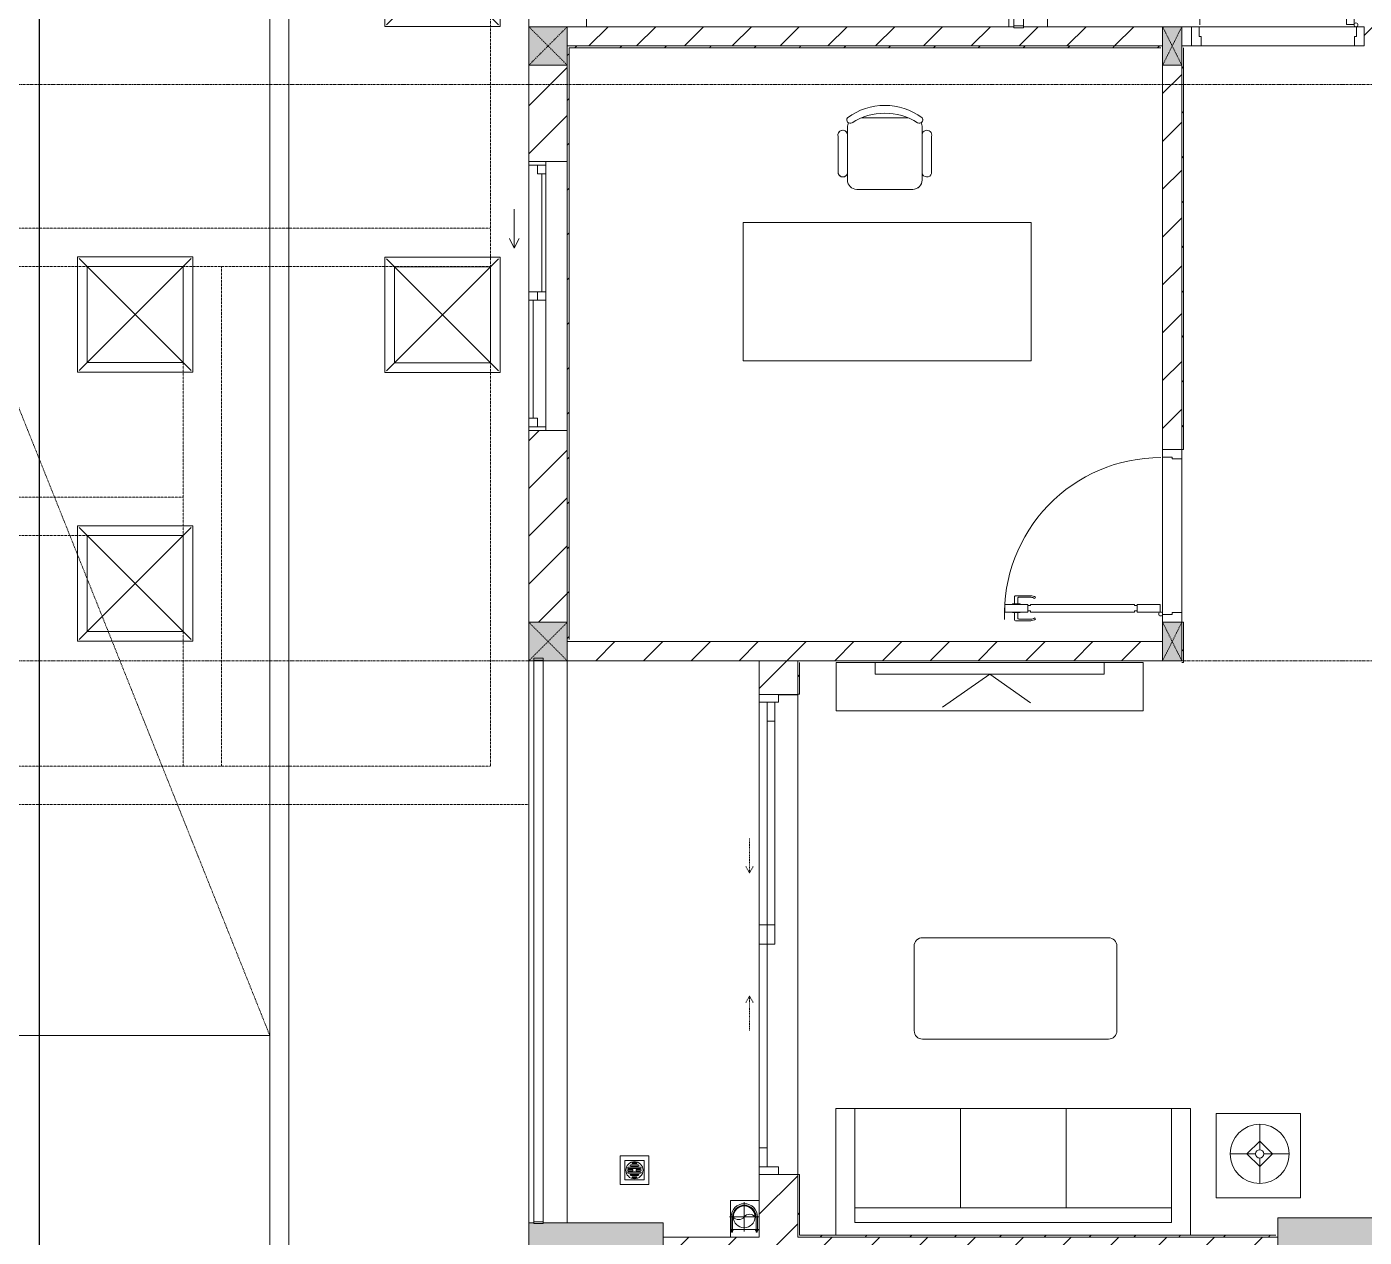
# Model space of a CAD drawing. Header units: millimetres. Extents: x -24439 to 198341, y -52871 to 149926.
# Drawn here: x 31038 to 38003, y 45436 to 51737 of the extents above; entities that cross this region are included whole.
import ezdxf

# ---------------------------------------------------------------- set-up
doc = ezdxf.new("R2010")
doc.units = ezdxf.units.MM
for name, pattern in [('Dash', [6, 3, -3]), ('Grid Line', [22.225, 12.7, -3.175, 3.175, -3.175]), ('IMPORT-CENTER _3_', [10.16, 6.35, -1.27, 1.27, -1.27]), ('IMPORT-NCV_MAT BANG DAM SAN TANG 1$0$BEAM HIDEN_DBIM', [1.5875, 1.058333, -0.529167])]:
    doc.linetypes.add(name, pattern=pattern)
for name, color, linetype, lineweight in [('0-1', 7, 'Continuous', 5), ('A-DETL-GENF-1', 9, 'Continuous', 9), ('A-DOOR', 31, 'Continuous', 9), ('A-DOOR-1', 9, 'Continuous', 9), ('A-DOOR-FRAM', 31, 'Continuous', 9), ('A-DOOR-HDLN', 31, 'Dash', 9), ('A-FLOR', 192, 'Continuous', 9), ('A-FLOR-1', 9, 'Continuous', 9), ('A-FLOR-HRAL', 11, 'Continuous', 9), ('A-FLOR-HRAL-1', 9, 'Continuous', 9), ('A-GLAZ', 151, 'Continuous', 9), ('A-WALL', 113, 'Continuous', 9), ('A-WALL-1', 253, 'Continuous', 18), ('A-WALL-2', 9, 'Continuous', 9), ('A-WALL-3', 113, 'Continuous', 18), ('A-WALL-PATT-1', 10, 'Continuous', 9), ('A-WALL-PATT-2', 9, 'Continuous', 9), ('A-WALL-PATT-3', 111, 'Continuous', 9), ('C-PRKG', 70, 'Continuous', 9), ('C-PRKG-HDLN', 70, 'Dash', 9), ('G-IMPT', 8, 'Continuous', 9), ('G-IMPT-2', 8, 'IMPORT-CENTER _3_', 9), ('G-IMPT-3', 8, 'IMPORT-NCV_MAT BANG DAM SAN TANG 1$0$BEAM HIDEN_DBIM', 9), ('I-FURN', 30, 'Continuous', 9), ('I-FURN-1', 9, 'Continuous', 9), ('I-WALL-1', 253, 'Continuous', 18), ('M-EQPM', 50, 'Continuous', 9), ('S-BEAM-1', 9, 'Continuous', 9), ('S-COLS', 52, 'Continuous', 9), ('S-COLS-1', 254, 'Continuous', 5), ('S-COLS-2', 253, 'Continuous', 18), ('S-COLS-3', 9, 'Continuous', 9), ('S-COLS-4', 52, 'Continuous', 18), ('S-COLS-5', 52, 'Dash', 9), ('S-COLS-HDLN', 52, 'Dash', 9), ('S-COLS-HDLN-1', 9, 'Dash', 9), ('S-GRID-1', 1, 'Grid Line', 9)]:
    doc.layers.add(name, color=color, linetype=linetype, lineweight=lineweight)
pattern_1 = [(45, (0, 0), (-124.4508, 124.4508), [])]
pattern_2 = [(45, (0, 0), (-116.6726, 116.6726), [])]

# ---------------------------------------------------------------- blocks, each defined once
blk = doc.blocks.new('M_Concrete-Rectangular-Column2 - 400x1300-812637-TKCS_MB ĐỊNH VỊ CAO ĐỘ THIẾT KẾ')
at = {"layer": 'S-COLS-3'}
blk.add_hatch(color=256, dxfattribs=at).paths.add_polyline_path([(-650, 200), (-650, -200), (650, -200), (650, 200), (165.2, 200)])
at = {"layer": 'S-COLS-2'}
for p, q in [((-650, 200), (650, 200)), ((-650, -200), (-650, 200)), ((650, 200), (650, -200)), ((650, -200), (-650, -200))]:
    blk.add_line(p, q, dxfattribs=at)
blk = doc.blocks.new('NCV_TKTC_KET CAU_rvt-1-TKCS_MB ĐỊNH VỊ CAO ĐỘ THIẾT KẾ')
at = {"layer": 'S-COLS-1'}
blk.add_hatch(color=256, dxfattribs=at).paths.add_polyline_path([(34352.6, 45161.9), (34352.6, 45511.9), (33727.6, 45511.9), (33727.6, 45506.9), (33677.6, 45506.9), (33677.6, 45511.9), (33652.6, 45511.9), (33652.6, 45161.9), (33727.6, 45161.9)])
at = {"layer": 'A-FLOR-1'}
blk.add_line((33652.6, 53361.9), (33652.6, 51736.9), dxfattribs=at)
at = {"layer": 'S-BEAM-1'}
for p, q in [((33652.6, 53361.9), (33652.6, 51736.9)), ((33952.6, 51736.9), (33952.6, 53361.9))]:
    blk.add_line(p, q, dxfattribs=at)
at = {"layer": 'S-COLS-2'}
for p, q in [((33652.6, 45511.9), (33652.6, 45161.9)), ((33677.6, 45511.9), (33652.6, 45511.9)), ((34352.6, 45511.9), (33727.6, 45511.9)), ((34352.6, 45161.9), (34352.6, 45511.9))]:
    blk.add_line(p, q, dxfattribs=at)
at = {"layer": 'S-COLS-3', "rotation": 180}
blk.add_blockref('M_Concrete-Rectangular-Column2 - 400x1300-812637-TKCS_MB ĐỊNH VỊ CAO ĐỘ THIẾT KẾ', (38202.6, 45336.9), dxfattribs=at)
blk = doc.blocks.new('DOOR_CW_01 CANH MO-PANEL KINH - DIW_01-900x2200-CỬA GỖ VÂN LAMINATE-553393-TKCS_MB ĐỊNH VỊ CAO ĐỘ THIẾT KẾ')
at = {"layer": 'A-DETL-GENF-1'}
for p, q in [((-397, 872), (-357, 872)), ((-397, 752), (-397, 872)), ((-357, 872), (-357, 752)), ((-442, 737), (-442, 816.5)), ((-399, 820.5), (-438, 820.5)), ((-434, 799.5), (-434, 737)), ((-399, 803.5), (-430, 803.5)), ((-399, 831.8), (-397, 831.8)), ((-399, 792.2), (-399, 831.8)), ((-397, 792.2), (-399, 792.2)), ((-397, 792.2), (-397, 831.8)), ((-357, 792.2), (-357, 831.8)), ((-355, 831.8), (-357, 831.8)), ((-357, 792.2), (-355, 792.2)), ((-355, 792.2), (-355, 831.8)), ((-355, 820.5), (-316, 820.5)), ((-355, 803.5), (-324, 803.5)), ((-320, 799.5), (-320, 737)), ((-312, 737), (-312, 816.5)), ((-433.9, 711.2), (-427.3, 715.8)), ((-357, 752), (-397, 752)), ((-397, 738), (-391, 738)), ((-397, 738), (-397, 196)), ((-363, 752), (-391, 752)), ((-391, 752), (-391, 738)), ((-363, 738), (-363, 752)), ((-357, 738), (-363, 738)), ((-357, 196), (-357, 738)), ((-320.1, 711.2), (-326.7, 715.8)), ((-397, 196), (-391, 196)), ((-357, 182), (-397, 182)), ((-397, 182), (-397, 62)), ((-391, 196), (-391, 182)), ((-391, 182), (-363, 182)), ((-357, 196), (-363, 196)), ((-363, 182), (-363, 196)), ((-357, 62), (-357, 182)), ((-397, 62), (-357, 62))]:
    blk.add_line(p, q, dxfattribs=at)
blk.add_circle((-407, 60), 10, dxfattribs=at)
for centre, radius, start, end in [((-407, 60), 814, 360, 92), ((-438, 816.5), 4, 90, 180), ((-430, 799.5), 4, 90, 180), ((-324, 799.5), 4, 360, 90), ((-316, 816.5), 4, 0, 90), ((-397, 737), 45, 180, 215), ((-397, 737), 37, 180, 215), ((-357, 737), 37, 325, 0), ((-357, 737), 45, 325, 0)]:
    blk.add_arc(centre, radius, start, end, dxfattribs=at)
at = {"layer": 'A-DOOR-1'}
for p, q in [((-410, 50), (-450, 50)), ((-450, 50), (-450, -50)), ((-410, 0), (-410, 50)), ((-400, 0), (-410, 0)), ((-407, 50), (-382, 50)), ((-400, -50), (-400, 0)), ((410, 0), (400, 0)), ((400, 0), (400, -50)), ((450, 50), (410, 50)), ((410, 50), (410, 0)), ((450, -50), (450, 50)), ((-450, -50), (-400, -50)), ((400, -50), (450, -50))]:
    blk.add_line(p, q, dxfattribs=at)
blk = doc.blocks.new('BAN LV A - BAN LV A_dwg_ban hoc2-348006-TKCS_MB ĐỊNH VỊ CAO ĐỘ THIẾT KẾ')
at = {"layer": 'I-FURN'}
for p, q in [((145.8, 437.4), (-145.8, 437.4)), ((-243, 354.4), (-243, 162)), ((-194.4, 388.8), (-194.4, 113.4)), ((194.4, 113.4), (194.4, 388.8)), ((194.4, 351.4), (194.4, 150.8)), ((243.7, 162), (243.7, 354.4)), ((-120.5, 64.8), (120.5, 64.8))]:
    blk.add_line(p, q, dxfattribs=at)
at = {"layer": 'I-FURN', "flags": 128}
blk.add_lwpolyline([(-737.8, 610.5), (-737.8, 1330.5), (-154.9, 1330.5), (762.2, 1330.5), (762.2, 610.5)], close=True, dxfattribs=at)
at = {"layer": 'I-FURN'}
for centre, radius, start, end in [((-145.8, 388.8), 48.6, 90, 180), ((145.8, 388.8), 48.6, 360, 90), ((-218.7, 347.3), 25.3, 343.7398, 163.7398), ((219.4, 347.3), 25.3, 16.2602, 170.70537), ((-218.7, 154.9), 25.3, 163.7398, 16.2602), ((219.4, 154.9), 25.3, 189.29463, 16.2602), ((-180.2, 75.4), 17.8, 57.97259, 216.69006), ((-145.8, 113.4), 48.6, 180, 207.58444), ((0, 359.3), 318.2, 237.57575, 302.42425), ((180.2, 75.4), 17.8, 323.30994, 122.02741), ((145.8, 113.4), 48.6, 332.41556, 0), ((0, 324), 324, 233.1301, 306.8699)]:
    blk.add_arc(centre, radius, start, end, dxfattribs=at)
blk = doc.blocks.new('BAN LV A - BAN LV A_dwg-348005-TKCS_MB ĐỊNH VỊ CAO ĐỘ THIẾT KẾ')
at = {"extrusion": (0, 0, -1), "zscale": -1, "rotation": 180}
blk.add_blockref('BAN LV A - BAN LV A_dwg_ban hoc2-348006-TKCS_MB ĐỊNH VỊ CAO ĐỘ THIẾT KẾ', (-729, 1383.7), dxfattribs=at)
blk = doc.blocks.new('BAN LV A - BAN LV A-348231-TKCS_MB ĐỊNH VỊ CAO ĐỘ THIẾT KẾ')
at = {"layer": 'I-FURN-1'}
for p, q in [((534.6, 1270.3), (534.6, 1235.9)), ((923.4, 1232.9), (923.4, 1270.3)), ((486, 1221.7), (486, 1029.3)), ((972.7, 1029.3), (972.7, 1221.7)), ((534.6, 1029.3), (534.6, 994.9)), ((923.4, 994.9), (923.4, 1032.3)), ((583.2, 946.3), (874.8, 946.3)), ((1491.2, 773.2), (-8.8, 773.2)), ((-8.8, 773.2), (-8.8, 53.2)), ((1491.2, 53.2), (1491.2, 773.2)), ((-8.8, 53.2), (1491.2, 53.2))]:
    blk.add_line(p, q, dxfattribs=at)
for centre, radius, start, end in [((729, 1059.7), 324, 53.1301, 126.8699), ((510.3, 1228.8), 25.3, 16.2602, 196.2602), ((548.9, 1308.3), 17.8, 143.30994, 240.59603), ((583.2, 1270.3), 48.6, 152.41556, 180), ((909.2, 1308.3), 17.8, 299.40397, 36.69006), ((874.8, 1270.3), 48.6, 360, 27.58444), ((948.4, 1228.8), 25.3, 343.7398, 170.70537), ((510.3, 1036.4), 25.3, 196.2602, 343.7398), ((583.2, 994.9), 48.6, 180, 270), ((874.8, 994.9), 48.6, 270, 360), ((948.4, 1036.4), 25.3, 189.29463, 343.7398)]:
    blk.add_arc(centre, radius, start, end, dxfattribs=at)
blk.add_blockref('BAN LV A - BAN LV A_dwg-348005-TKCS_MB ĐỊNH VỊ CAO ĐỘ THIẾT KẾ', (0, 0))
blk = doc.blocks.new('Railing - 50 x 10mm-457210-TKCS_MB ĐỊNH VỊ CAO ĐỘ THIẾT KẾ')
at = {"layer": 'A-FLOR-HRAL-1'}
for p, q in [((25, 5), (-25, 5)), ((-25, 5), (-25, -5)), ((25, -5), (25, 5)), ((-25, -5), (25, -5))]:
    blk.add_line(p, q, dxfattribs=at)
blk = doc.blocks.new('Railing - Railing-851098-TKCS_MB ĐỊNH VỊ CAO ĐỘ THIẾT KẾ')
at = {"layer": 'A-FLOR-HRAL-1'}
for p, q in [((13269.1, 44169.6), (13269.1, 42480.8)), ((13319.1, 42480.8), (13319.1, 44169.6))]:
    blk.add_line(p, q, dxfattribs=at)
for p in [(13294.1, 44174.6), (13294.1, 42475.8)]:
    blk.add_blockref('Railing - 50 x 10mm-457210-TKCS_MB ĐỊNH VỊ CAO ĐỘ THIẾT KẾ', p)
blk = doc.blocks.new('G1_SOF - BO TRU - 100x200-V61-TKCS_MB ĐỊNH VỊ CAO ĐỘ THIẾT KẾ')
at = {"layer": 'S-COLS-3'}
blk.add_hatch(color=256, dxfattribs=at).paths.add_polyline_path([(50, -100), (50, 100), (-50, 100), (-50, -100)])
at = {"layer": 'S-COLS-2'}
for p, q in [((50, 100), (-50, 100)), ((-50, 100), (-50, -100)), ((50, -100), (50, 100)), ((-50, -100), (50, -100))]:
    blk.add_line(p, q, dxfattribs=at)
at = {"layer": 'S-COLS-HDLN-1'}
for p, q in [((50, 100), (-50, -100)), ((-50, 100), (50, -100))]:
    blk.add_line(p, q, dxfattribs=at)
blk = doc.blocks.new('DOOR_CW_01 CANH MO-PANEL KINH - DIG_01-900x2200-CỬA NHÔM KÍNH-400860-TKCS_MB ĐỊNH VỊ CAO ĐỘ THIẾT KẾ')
at = {"layer": 'A-DETL-GENF-1'}
for p, q in [((-397, -182), (-397, -62)), ((-397, -62), (-357, -62)), ((-357, -62), (-357, -182)), ((-357, -182), (-397, -182)), ((-397, -196), (-391, -196)), ((-397, -738), (-397, -196)), ((-391, -196), (-391, -182)), ((-391, -182), (-363, -182)), ((-363, -182), (-363, -196)), ((-357, -196), (-363, -196)), ((-357, -196), (-357, -738)), ((-442, -737), (-442, -816.5)), ((-434, -799.5), (-434, -737)), ((-433.9, -711.2), (-427.3, -715.8)), ((-397, -738), (-391, -738)), ((-357, -752), (-397, -752)), ((-397, -752), (-397, -872)), ((-391, -752), (-391, -738)), ((-363, -752), (-391, -752)), ((-357, -738), (-363, -738)), ((-363, -738), (-363, -752)), ((-357, -872), (-357, -752)), ((-320.1, -711.2), (-326.7, -715.8)), ((-320, -799.5), (-320, -737)), ((-312, -737), (-312, -816.5)), ((-399, -820.5), (-438, -820.5)), ((-399, -803.5), (-430, -803.5)), ((-399, -792.2), (-399, -831.8)), ((-397, -792.2), (-399, -792.2)), ((-399, -831.8), (-397, -831.8)), ((-397, -792.2), (-397, -831.8)), ((-357, -792.2), (-357, -831.8)), ((-357, -792.2), (-355, -792.2)), ((-355, -831.8), (-357, -831.8)), ((-355, -792.2), (-355, -831.8)), ((-355, -803.5), (-324, -803.5)), ((-355, -820.5), (-316, -820.5)), ((-397, -872), (-357, -872))]:
    blk.add_line(p, q, dxfattribs=at)
blk.add_circle((-407, -60), 10, dxfattribs=at)
for centre, radius, start, end in [((-407, -60), 814, 268, 0), ((-397, -737), 45, 145, 180), ((-397, -737), 37, 145, 180), ((-357, -737), 37, 0, 35), ((-357, -737), 45, 360, 35), ((-438, -816.5), 4, 180, 270), ((-430, -799.5), 4, 180, 270), ((-324, -799.5), 4, 270, 0), ((-316, -816.5), 4, 270, 0)]:
    blk.add_arc(centre, radius, start, end, dxfattribs=at)
at = {"layer": 'A-DOOR-1'}
for p, q in [((-450, -50), (-450, 50)), ((-450, 50), (-400, 50)), ((-400, 50), (-400, 0)), ((400, 0), (400, 50)), ((400, 50), (450, 50)), ((450, 50), (450, -50)), ((-410, -50), (-450, -50)), ((-410, 0), (-410, -50)), ((-400, 0), (-410, 0)), ((-407, -50), (-382, -50)), ((410, 0), (400, 0)), ((410, -50), (410, 0)), ((450, -50), (410, -50))]:
    blk.add_line(p, q, dxfattribs=at)
blk = doc.blocks.new('LOBBY_SOFA_1 - LOBBY_SOFA_1-850634-TKCS_MB ĐỊNH VỊ CAO ĐỘ THIẾT KẾ')
at = {"layer": 'I-FURN'}
for p, q in [((-2556, 0), (-2556, -660)), ((-708, -660), (-708, 0)), ((-2457, -66), (-2457, -660)), ((-807, -66), (-2457, -66)), ((-807, -660), (-807, -66)), ((-3128.2, -193.5), (-2688.2, -193.5)), ((-3128.2, -633.5), (-3128.2, -193.5)), ((-2688.2, -193.5), (-2688.2, -633.5)), ((-807, -143), (-2457, -143)), ((-1907, -143), (-1907, -660)), ((-1357, -143), (-1357, -660)), ((-2915.4, -269), (-2915.4, -401)), ((-2915.4, -357), (-2981.4, -423)), ((-2849.4, -423), (-2915.4, -357)), ((-2937.4, -423), (-3069.4, -423)), ((-2981.4, -423), (-2915.4, -489)), ((-2915.4, -489), (-2849.4, -423)), ((-2915.4, -445), (-2915.4, -577)), ((-2893.4, -423), (-2761.4, -423)), ((-2688.2, -633.5), (-3128.2, -633.5)), ((-2556, -660), (-708, -660)), ((-1160.3, -1020.5), (-2128.3, -1020.5)), ((-2172.3, -1064.5), (-2172.3, -1504.5)), ((-1116.3, -1504.5), (-1116.3, -1064.5)), ((-2128.3, -1548.5), (-1160.3, -1548.5))]:
    blk.add_line(p, q, dxfattribs=at)
for radius in [154, 22]:
    blk.add_circle((-2915.4, -423), radius, dxfattribs=at)
for centre, start, end in [((-2128.3, -1064.5), 90, 180), ((-1160.3, -1064.5), 0, 90), ((-2128.3, -1504.5), 180, 270), ((-1160.3, -1504.5), 270, 0)]:
    blk.add_arc(centre, 44, start, end, dxfattribs=at)
at = {"layer": 'I-FURN-1'}
for p, q in [((-2556, 0), (-2556, -660)), ((-708, -660), (-708, 0)), ((-2688.2, -193.5), (-3128.2, -193.5)), ((-3128.2, -193.5), (-3128.2, -633.5)), ((-2688.2, -633.5), (-2688.2, -193.5)), ((-3128.2, -633.5), (-2688.2, -633.5)), ((-2556, -660), (-708, -660)), ((-1160.3, -1020.5), (-2128.3, -1020.5)), ((-2172.3, -1064.5), (-2172.3, -1504.5)), ((-1116.3, -1504.5), (-1116.3, -1064.5)), ((-2128.3, -1548.5), (-1160.3, -1548.5))]:
    blk.add_line(p, q, dxfattribs=at)
for centre, start, end in [((-2128.3, -1064.5), 90, 180), ((-1160.3, -1064.5), 0, 90), ((-2128.3, -1504.5), 180, 270), ((-1160.3, -1504.5), 270, 0)]:
    blk.add_arc(centre, 44, start, end, dxfattribs=at)
blk = doc.blocks.new('RES_BAN AN - RES_BAN AN-V82-TKCS_MB ĐỊNH VỊ CAO ĐỘ THIẾT KẾ')
at = {"layer": 'I-FURN-1'}
for p, q in [((1600, 0), (0, 0)), ((0, 0), (0, -250)), ((1600, -250), (1600, 0)), ((0, -250), (1600, -250))]:
    blk.add_line(p, q, dxfattribs=at)
blk = doc.blocks.new('KE TIVI-2 - KE TIVI-2-V83-TKCS_MB ĐỊNH VỊ CAO ĐỘ THIẾT KẾ')
at = {"layer": 'I-FURN-1'}
for p, q in [((-595.6, 0), (-595.6, -60)), ((595.6, 0), (-595.6, 0)), ((-595.6, -60), (595.6, -60)), ((0, -60), (-245.7, -232.1)), ((213, -209.1), (0, -60)), ((595.6, -60), (595.6, 0))]:
    blk.add_line(p, q, dxfattribs=at)
blk = doc.blocks.new('NCV_TKTC_TANG 1_rvt-1-TKCS_MB ĐỊNH VỊ CAO ĐỘ THIẾT KẾ')
at = {"layer": 'A-WALL-PATT-1'}
h = blk.add_hatch(dxfattribs=at)
h.set_pattern_fill('FP_2', color=256, style=0, pattern_type=2)
h.set_pattern_definition(pattern_1)
h.paths.add_polyline_path([(35011.3, 51636.9), (36952.6, 51636.9), (36952.6, 51736.9), (36227.6, 51736.9), (36227.6, 51731.5), (36177.6, 51731.5), (36177.6, 51736.9), (33852.6, 51736.9), (33852.6, 51636.9), (34406.1, 51636.9)])
h = blk.add_hatch(dxfattribs=at)
h.set_pattern_fill('FP_2', color=256, style=0, pattern_type=2)
h.set_pattern_definition(pattern_1)
h.paths.add_polyline_path([(37052.6, 51636.9), (37102.6, 51636.9), (37102.6, 51736.9), (37052.6, 51736.9), (37052.6, 51733.4)])
h.paths.add_polyline_path([(38052.6, 51636.9), (38052.6, 51736.9), (38002.6, 51736.9), (38002.6, 51636.9), (38042.6, 51636.9)])
h = blk.add_hatch(dxfattribs=at)
h.set_pattern_fill('FP_2', color=256, style=0, pattern_type=2)
h.set_pattern_definition(pattern_1)
h.paths.add_polyline_path([(37052.6, 49537.3), (37052.2, 51536.5), (36952.6, 51536.5), (36952.6, 49537.3), (37002.6, 49537.3)])
h = blk.add_hatch(dxfattribs=at)
h.set_pattern_fill('FP_2', color=256, style=0, pattern_type=2)
h.set_pattern_definition(pattern_1)
h.paths.add_polyline_path([(36952.6, 48436.9), (36952.6, 48536.9), (33852.6, 48536.9), (33852.6, 48436.9), (36826.9, 48436.9)])
at = {"layer": 'A-WALL-PATT-2'}
h = blk.add_hatch(dxfattribs=at)
h.set_pattern_fill('FP_3', color=256, style=0, pattern_type=2)
h.set_pattern_definition(pattern_2)
h.paths.add_polyline_path([(36942.6, 51626.9), (36952.6, 51626.9), (36952.6, 51636.9), (33852.6, 51636.9), (33852.6, 51626.9), (36826.9, 51626.9)])
h = blk.add_hatch(dxfattribs=at)
h.set_pattern_fill('FP_3', color=256, style=0, pattern_type=2)
h.set_pattern_definition(pattern_2)
h.paths.add_polyline_path([(33852.6, 48536.9), (33862.6, 48536.9), (33862.6, 51626.9), (33852.6, 51626.9), (33852.6, 49635.3)])
h = blk.add_hatch(dxfattribs=at)
h.set_pattern_fill('FP_3', color=256, style=0, pattern_type=2)
h.set_pattern_definition(pattern_2)
h.paths.add_polyline_path([(37052.2, 48426.9), (37062.2, 48426.9), (37062.2, 48637.3), (37052.6, 48636.9), (37052.2, 48436.9)])
h.paths.add_polyline_path([(37062.2, 49537.3), (37062.2, 51636.9), (37052.6, 51636.6), (37052.6, 49537.3)])
h = blk.add_hatch(dxfattribs=at)
h.set_pattern_fill('FP_3', color=256, style=0, pattern_type=2)
h.set_pattern_definition(pattern_2)
h.paths.add_polyline_path([(35052.6, 45446.9), (35062.6, 45446.9), (35062.6, 45762.4), (35052.6, 45762.4)])
h.paths.add_polyline_path([(35062.6, 48262.4), (35062.6, 48426.9), (35052.6, 48426.9), (35052.6, 48262.4)])
h = blk.add_hatch(dxfattribs=at)
h.set_pattern_fill('FP_3', color=256, style=0, pattern_type=2)
h.set_pattern_definition(pattern_2)
h.paths.add_polyline_path([(35616.5, 45436.9), (37552.6, 45436.9), (37552.6, 45446.9), (35052.6, 45446.9), (35052.6, 45436.9)])
at = {"layer": 'A-FLOR-1'}
for p, q in [((37952.6, 51636.9), (37152.6, 51636.9)), ((36952.6, 48677.3), (36952.6, 49497.3)), ((37052.6, 49487.3), (37052.6, 48687.3)), ((34852.6, 48221.9), (34852.6, 47061.9)), ((35052.6, 48260.3), (34952.6, 48260.3)), ((35052.6, 48261.9), (35052.6, 45762.4)), ((35052.6, 45762.4), (35052.6, 48260.3))]:
    blk.add_line(p, q, dxfattribs=at)
at = {"layer": 'A-WALL-1'}
for p, q in [((36177.6, 51736.9), (33852.6, 51736.9)), ((33852.6, 51736.9), (33852.6, 51636.9)), ((36952.6, 51736.9), (36227.6, 51736.9)), ((37102.6, 51736.9), (37052.6, 51736.9)), ((33852.6, 51636.9), (36952.6, 51636.9)), ((37052.6, 51636.9), (37062.2, 51636.9)), ((37052.2, 51536.5), (36952.6, 51536.5)), ((36952.6, 48536.9), (33852.6, 48536.9)), ((33852.6, 48536.9), (33852.6, 48436.9)), ((33852.6, 48436.9), (36952.6, 48436.9))]:
    blk.add_line(p, q, dxfattribs=at)
at = {"layer": 'A-WALL-2'}
for p, q in [((36152.6, 51736.9), (36152.6, 53436.9)), ((36352.6, 53436.9), (36352.6, 51736.9)), ((37142.6, 51736.9), (37962.6, 51736.9)), ((37062.2, 51636.9), (37102.6, 51636.9)), ((37952.6, 51636.9), (37152.6, 51636.9)), ((36952.6, 51536.5), (36952.6, 49537.3)), ((37052.6, 51536.5), (37052.2, 51536.5)), ((37052.2, 51536.5), (37052.6, 51536.5)), ((37052.6, 49537.3), (37052.6, 51536.5)), ((37052.6, 51536.5), (37052.6, 49537.3)), ((36952.6, 48677.3), (36952.6, 49497.3)), ((37052.6, 49487.3), (37052.6, 48687.3))]:
    blk.add_line(p, q, dxfattribs=at)
at = {"layer": 'I-WALL-1'}
for p, q in [((36952.6, 51636.9), (33852.6, 51636.9)), ((33852.6, 51636.9), (33852.6, 51626.9)), ((33852.6, 51626.9), (33852.6, 51035.3)), ((33862.6, 51626.9), (36942.6, 51626.9)), ((33862.6, 48546.9), (33862.6, 51626.9)), ((37062.2, 51636.9), (37052.6, 51636.9)), ((37062.2, 49537.3), (37062.2, 51626.9)), ((33852.6, 49635.3), (33852.6, 48536.9)), ((37052.6, 49537.3), (37062.2, 49537.3)), ((37062.2, 48637.3), (37052.6, 48637.3)), ((37062.2, 48426.9), (37062.2, 48637.3)), ((33852.6, 48536.9), (33862.6, 48536.9)), ((35052.6, 48426.9), (35052.6, 48262.4)), ((35062.6, 48262.4), (35062.6, 48426.9)), ((37052.2, 48426.9), (37062.2, 48426.9)), ((35052.6, 48262.4), (35062.6, 48262.4)), ((35052.6, 45762.4), (35052.6, 45446.9)), ((35062.6, 45762.4), (35052.6, 45762.4)), ((35062.6, 45446.9), (35062.6, 45762.4)), ((35052.6, 45446.9), (35052.6, 45436.9)), ((35052.6, 45436.9), (37552.6, 45436.9)), ((37542.6, 45446.9), (35062.6, 45446.9))]:
    blk.add_line(p, q, dxfattribs=at)
at = {"layer": 'A-DOOR-1'}
for name, p, rotation in [('DOOR_CW_01 CANH MO-PANEL KINH - DIG_01-900x2200-CỬA NHÔM KÍNH-400860-TKCS_MB ĐỊNH VỊ CAO ĐỘ THIẾT KẾ', (37552.6, 51686.9), 180), ('DOOR_CW_01 CANH MO-PANEL KINH - DIW_01-900x2200-CỬA GỖ VÂN LAMINATE-553393-TKCS_MB ĐỊNH VỊ CAO ĐỘ THIẾT KẾ', (37002.6, 49087.3), 89.9999999999993)]:
    blk.add_blockref(name, p, dxfattribs=dict(at, rotation=rotation))
at = {"layer": 'A-FLOR-HRAL-1'}
blk.add_blockref('Railing - Railing-851098-TKCS_MB ĐỊNH VỊ CAO ĐỘ THIẾT KẾ', (22908.5, 9260.7), dxfattribs=at)
at = {"layer": 'I-FURN-1'}
for name, p in [('BAN LV A - BAN LV A-348231-TKCS_MB ĐỊNH VỊ CAO ĐỘ THIẾT KẾ', (34776.9, 49944.2)), ('RES_BAN AN - RES_BAN AN-V82-TKCS_MB ĐỊNH VỊ CAO ĐỘ THIẾT KẾ', (35252.2, 48426.9)), ('KE TIVI-2 - KE TIVI-2-V83-TKCS_MB ĐỊNH VỊ CAO ĐỘ THIẾT KẾ', (36052.2, 48426.9))]:
    blk.add_blockref(name, p, dxfattribs=at)
at = {"layer": 'I-FURN-1', "rotation": 180}
blk.add_blockref('LOBBY_SOFA_1 - LOBBY_SOFA_1-850634-TKCS_MB ĐỊNH VỊ CAO ĐỘ THIẾT KẾ', (34542.6, 45446.9), dxfattribs=at)
at = {"layer": 'S-COLS-3'}
for p in [(37002.6, 51636.9), (37002.6, 48536.9)]:
    blk.add_blockref('G1_SOF - BO TRU - 100x200-V61-TKCS_MB ĐỊNH VỊ CAO ĐỘ THIẾT KẾ', p, dxfattribs=at)
blk = doc.blocks.new('1_FAMILY RVT - W01-WxH 1400x1400xmm-389822-TKCS_MB ĐỊNH VỊ CAO ĐỘ THIẾT KẾ')
at = {"layer": 'A-GLAZ'}
for p, q in [((248.4, 172.39), (299.2, 197.79)), ((248.4, 172.39), (299.2, 146.99)), ((248.4, 172.39), (451.6, 172.39)), ((-700, 96.19), (-700, -103.81)), ((700, 96.19), (-700, 96.19)), ((-700, 96.19), (-636.5, 96.19)), ((-680.95, 96.19), (-680.95, 7.29)), ((-636.5, 96.19), (-22.225, 96.19)), ((-636.5, 96.19), (-636.5, 51.74)), ((-636.5, 73.965), (-22.225, 73.965)), ((-22.225, 7.29), (-22.225, 96.19)), ((-22.225, 96.19), (22.225, 96.19)), ((22.225, 96.19), (680.95, 96.19)), ((22.225, 96.19), (22.225, 7.29)), ((680.95, 96.19), (700, 96.19)), ((680.95, 96.19), (680.95, 7.29)), ((700, -103.81), (700, 96.19)), ((-700, 7.29), (-680.95, 7.29)), ((-636.5, 51.74), (-680.95, 51.74)), ((-680.95, 7.29), (-22.225, 7.29)), ((22.225, 51.74), (-22.225, 51.74)), ((-22.225, 7.29), (22.225, 7.29)), ((22.225, 29.515), (636.5, 29.515)), ((22.225, 7.29), (636.5, 7.29)), ((636.5, 51.74), (636.5, 7.29)), ((680.95, 51.74), (636.5, 51.74)), ((636.5, 7.29), (700, 7.29)), ((-700, -103.81), (700, -103.81))]:
    blk.add_line(p, q, dxfattribs=at)
blk = doc.blocks.new('BAI XE PCCC - BAI XE PCCC-V162-TKCS_MB ĐỊNH VỊ CAO ĐỘ THIẾT KẾ')
at = {"layer": 'C-PRKG'}
for p, q in [((15000, 6000), (0, 6000)), ((15000, 0), (15000, 6000))]:
    blk.add_line(p, q, dxfattribs=at)
at = {"layer": 'C-PRKG-HDLN'}
blk.add_line((15000, 6000), (88.1, 35.2), dxfattribs=at)
blk = doc.blocks.new('Railing - 50 x 10mm-1251311-TKCS_MB ĐỊNH VỊ CAO ĐỘ THIẾT KẾ')
at = {"layer": 'A-FLOR-HRAL'}
for p, q in [((25, 5), (-25, 5)), ((-25, 5), (-25, -5)), ((25, -5), (25, 5)), ((-25, -5), (25, -5))]:
    blk.add_line(p, q, dxfattribs=at)
blk = doc.blocks.new('Railing - Railing-1598296-TKCS_MB ĐỊNH VỊ CAO ĐỘ THIẾT KẾ')
at = {"layer": 'A-FLOR-HRAL'}
for p, q in [((33677.6, 48436.9), (33677.6, 45516.9)), ((33727.6, 45516.9), (33727.6, 48436.9))]:
    blk.add_line(p, q, dxfattribs=at)
for p in [(33702.6, 48444.5), (33702.6, 45511.9)]:
    blk.add_blockref('Railing - 50 x 10mm-1251311-TKCS_MB ĐỊNH VỊ CAO ĐỘ THIẾT KẾ', p)
blk = doc.blocks.new('TKTC_XREF_251221_MB TANG 1 - TKTC_XREF_260130_MB TANG 1_dwg_THU NUOC - THU NUOC-444531-TKCS_MB TẦNG 1-4202120-TKCS_MB ĐỊNH VỊ CAO ĐỘ THIẾT KẾ')
at = {"layer": 'M-EQPM'}
for p, q in [((-23.3, 10.8), (40.9, 10.8)), ((40.9, 4.8), (-23.3, 4.8)), ((-11, 23.3), (28.5, 23.3)), ((28.5, 17.3), (-11, 17.3)), ((-1.1, 35.6), (18.5, 35.6)), ((18.5, 29.6), (-1.1, 29.6)), ((-23.3, -13.6), (40.9, -13.6)), ((40.9, -19.6), (-23.3, -19.6)), ((-11, -26.1), (28.5, -26.1)), ((28.5, -32.1), (-11, -32.1)), ((-1.1, -38.5), (18.5, -38.5)), ((18.5, -44.5), (-1.1, -44.5))]:
    blk.add_line(p, q, dxfattribs=at)
at = {"layer": 'M-EQPM', "flags": 128}
for points in [[(83.7, -79.4), (83.7, 70.6), (-66.3, 70.6), (-66.3, -79.4)], [(58.7, -54.4), (58.7, 45.6), (-41.3, 45.6), (-41.3, -54.4)]]:
    blk.add_lwpolyline(points, close=True, dxfattribs=at)
for points in [[(-23.3, -1.2), (0.7, -1.2), (0.7, -7.2), (-23.3, -7.2)], [(40.9, -7.2), (16.7, -7.2), (16.7, -1.2), (40.9, -1.2)]]:
    blk.add_lwpolyline(points, dxfattribs=at)
at = {"layer": 'M-EQPM'}
for centre, radius, start, end in [((8.7, -4.4), 45, 360, 180), ((8.7, -4.4), 45, 360, 180), ((-23.3, 7.8), 3, 90, 270), ((-11, 20.3), 3, 90, 270), ((-1.1, 32.6), 3, 90, 270), ((18.5, 32.6), 3, 270, 90), ((28.5, 20.3), 3, 270, 90), ((40.9, 7.8), 3, 270, 90), ((8.7, -4.4), 45, 180, 360), ((8.7, -4.4), 45, 180, 360), ((-23.3, -4.2), 3, 90, 270), ((-23.3, -16.6), 3, 90, 270), ((-11, -29.1), 3, 90, 270), ((-1.1, -41.5), 3, 90, 270), ((18.5, -41.5), 3, 270, 90), ((28.5, -29.1), 3, 270, 90), ((40.9, -4.2), 3, 270, 90), ((40.9, -16.6), 3, 270, 90)]:
    blk.add_arc(centre, radius, start, end, dxfattribs=at)
blk = doc.blocks.new('TKTC_XREF_251221_MB TANG 1 - TKTC_XREF_260130_MB TANG 1_dwg_CUM U_DN100-4202112-TKCS_MB ĐỊNH VỊ CAO ĐỘ THIẾT KẾ')
at = {"layer": 'G-IMPT'}
blk.add_hatch(color=256, dxfattribs=at).paths.add_polyline_path([(0, 61), (0, 57), (14.8, 55.1), (28.5, 49.4), (40.3, 40.3), (49.4, 28.5), (55.1, 14.8), (57, 0), (55.1, -14.8), (49.4, -28.5), (40.3, -40.3), (28.5, -49.4), (14.8, -55.1), (0, -57), (0, -61), (15.8, -58.9), (30.5, -52.8), (43.1, -43.1), (52.8, -30.5), (58.9, -15.8), (61, 0), (58.9, 15.8), (52.8, 30.5), (43.1, 43.1), (30.5, 52.8), (15.8, 58.9)])
for p, q in [((-79.1, 66.6), (-79.1, 63.4)), ((-76.6, 66.6), (-76.6, 63.4)), ((-74.6, 66.6), (-74.6, 63.4)), ((-72.7, 69.3), (-72.7, 60.7)), ((-66.9, 67.9), (-71.7, 67.9)), ((-66.9, 62.1), (-71.7, 62.1)), ((-65, 69), (0, 69)), ((-79.1, -63.4), (-79.1, -66.6)), ((-76.6, -63.4), (-76.6, -66.6)), ((-74.6, -63.4), (-74.6, -66.6)), ((-72.7, -60.7), (-72.7, -69.3)), ((-66.9, -62.1), (-71.7, -62.1)), ((-66.9, -67.9), (-71.7, -67.9)), ((-65, -69), (0, -69))]:
    blk.add_line(p, q, dxfattribs=at)
at = {"layer": 'G-IMPT', "flags": 128}
for points in [[(-71.7, 59.2), (-66.9, 59.2), (-66.9, 70.8), (-71.7, 70.8)], [(-66.9, 70.8), (-66.9, 72.7), (-65, 72.7), (-65, 57.3), (-66.9, 57.3), (-66.9, 59.2)], [(-72.7, 67.6), (-78.1, 67.6), (-78.1, 62.4), (-72.7, 62.4)], [(-65, 61), (0, 61), (0, 57)], [(-72.7, -62.4), (-78.1, -62.4), (-78.1, -67.6), (-72.7, -67.6)], [(-71.7, -70.8), (-66.9, -70.8), (-66.9, -59.2), (-71.7, -59.2)], [(-66.9, -59.2), (-66.9, -57.3), (-65, -57.3), (-65, -72.7), (-66.9, -72.7), (-66.9, -70.8)], [(-65, -61), (0, -61), (0, -57)]]:
    blk.add_lwpolyline(points, dxfattribs=at)
at = {"layer": 'G-IMPT'}
for centre, radius, start, end in [((-71.1, 69.3), 1.56, 112.61986, 247.38014), ((-78.1, 66.6), 0.96, 90, 180), ((-78.1, 63.4), 0.96, 180, 270), ((-67.9, 65), 4.8, 143.1301, 216.8699), ((-71.1, 60.7), 1.56, 112.61986, 247.38014), ((0, 0), 69, 270, 90), ((0, 0), 61, 270, 90), ((0, 0), 57, 270, 90), ((-78.1, -63.4), 0.96, 90, 180), ((-78.1, -66.6), 0.96, 180, 270), ((-71.1, -60.7), 1.56, 112.61986, 247.38014), ((-67.9, -65), 4.8, 143.1301, 216.8699), ((-71.1, -69.3), 1.56, 112.61986, 247.38014)]:
    blk.add_arc(centre, radius, start, end, dxfattribs=at)
blk = doc.blocks.new('TKTC_XREF_251221_MB TANG 1 - TKTC_XREF_260130_MB TANG 1_dwg_$cc-4202125-TKCS_MB ĐỊNH VỊ CAO ĐỘ THIẾT KẾ')
at = {"layer": 'G-IMPT'}
blk.add_circle((0, 0), 0.5, dxfattribs=at)
for centre, radius, start, end in [((0, 0), 0.5, 90, 270), ((0.188, 0.25), 0.313, 126.8699, 233.1301), ((-0.188, -0.25), 0.313, 306.8699, 53.1301)]:
    blk.add_arc(centre, radius, start, end, dxfattribs=at)
at = {"layer": 'G-IMPT-2'}
for p, q in [((0, -0.673), (0, 0.673)), ((-0.673, 0), (0.673, 0))]:
    blk.add_line(p, q, dxfattribs=at)
blk = doc.blocks.new('TKTC_XREF_251221_MB TANG 1 - TKTC_XREF_260130_MB TANG 1_dwg-4202109-TKCS_MB ĐỊNH VỊ CAO ĐỘ THIẾT KẾ')
at = {"layer": 'G-IMPT', "flags": 128}
blk.add_lwpolyline([(-168449.6, -355869.6), (-168449.6, -355719.9), (-168299.3, -355719.9), (-168299.3, -355869.6)], close=True, dxfattribs=at)
blk.add_lwpolyline([(-168299.2, -355909.7), (-168299.4, -355869.7), (-168449.9, -355869.7), (-168449.6, -355909.7)], dxfattribs=at)
blk.add_blockref('TKTC_XREF_251221_MB TANG 1 - TKTC_XREF_260130_MB TANG 1_dwg_THU NUOC - THU NUOC-444531-TKCS_MB TẦNG 1-4202120-TKCS_MB ĐỊNH VỊ CAO ĐỘ THIẾT KẾ', (-168957.9, -355557))
for name, p, xscale, yscale, zscale, rotation in [('TKTC_XREF_251221_MB TANG 1 - TKTC_XREF_260130_MB TANG 1_dwg_$cc-4202125-TKCS_MB ĐỊNH VỊ CAO ĐỘ THIẾT KẾ', (-168378.1, -355804.7), 113.7150000000073, 113.7150000000073, 113.7150000000073, 269.9990086637467), ('TKTC_XREF_251221_MB TANG 1 - TKTC_XREF_260130_MB TANG 1_dwg_CUM U_DN100-4202112-TKCS_MB ĐỊNH VỊ CAO ĐỘ THIẾT KẾ', (-168377.2, -355804.7), 0.9975000000000007, 0.9975000000000007, 0.9975000000000007, 90.00099133829464)]:
    blk.add_blockref(name, p, dxfattribs=dict(xscale=xscale, yscale=yscale, zscale=zscale, rotation=rotation))
blk = doc.blocks.new('TKTC_XREF_251221_MB TANG 1 - TKTC_XREF_251221_MB TANG 1-2038492-TKCS_MB ĐỊNH VỊ CAO ĐỘ THIẾT KẾ')
blk.add_blockref('TKTC_XREF_251221_MB TANG 1 - TKTC_XREF_260130_MB TANG 1_dwg-4202109-TKCS_MB ĐỊNH VỊ CAO ĐỘ THIẾT KẾ', (169499.1, 384109.7))
blk = doc.blocks.new('TKCS_NAP THAM BE TU HOAI 1_260107 - TKCS_XREF_251221_NAP THAM BE TU HOAI 1_dwg-2527472-TKCS_MB ĐỊNH VỊ CAO ĐỘ THIẾT KẾ')
at = {"layer": 'G-IMPT'}
for p, q in [((-169657.4, 148869.5), (-170240.8, 148286.2)), ((-170240.8, 148869.5), (-169657.4, 148286.2)), ((-171257.4, 147069.6), (-171840.7, 146486.3)), ((-171840.7, 147069.6), (-171257.4, 146486.3)), ((-169657.4, 147068), (-170240.7, 146484.6)), ((-170240.7, 147068), (-169657.4, 146484.6)), ((-171257.4, 145669.6), (-171840.7, 145086.3)), ((-171840.7, 145669.6), (-171257.4, 145086.3))]:
    blk.add_line(p, q, dxfattribs=at)
at = {"layer": 'G-IMPT', "flags": 128}
for points in [[(-169649.1, 148277.8), (-170249.1, 148277.8), (-170249.1, 148877.8), (-169649.1, 148877.8)], [(-169699.1, 148327.8), (-170199.1, 148327.8), (-170199.1, 148827.8), (-169699.1, 148827.8)], [(-171249, 146477.9), (-171849, 146477.9), (-171849, 147077.9), (-171249, 147077.9)], [(-171299, 146527.9), (-171799, 146527.9), (-171799, 147027.9), (-171299, 147027.9)], [(-169649, 146476.3), (-170249, 146476.3), (-170249, 147076.3), (-169649, 147076.3)], [(-169699, 146526.3), (-170199, 146526.3), (-170199, 147026.3), (-169699, 147026.3)], [(-171249, 145077.9), (-171849, 145077.9), (-171849, 145677.9), (-171249, 145677.9)], [(-171299, 145127.9), (-171799, 145127.9), (-171799, 145627.9), (-171299, 145627.9)]]:
    blk.add_lwpolyline(points, close=True, dxfattribs=at)
at = {"layer": 'G-IMPT-3'}
for p, q in [((-173699, 147227.9), (-169699, 147227.9)), ((-173699, 147027.9), (-169699, 147027.9)), ((-171299, 147027.9), (-171299, 144427.9)), ((-171099, 147027.9), (-171099, 144427.9)), ((-173699, 145827.9), (-171299, 145827.9)), ((-173699, 145627.9), (-171299, 145627.9)), ((-173899, 144227.9), (-169499, 144227.9))]:
    blk.add_line(p, q, dxfattribs=at)
at = {"layer": 'G-IMPT-3', "flags": 128}
blk.add_lwpolyline([(-169499, 148276.3), (-169499, 149027.9), (-173899, 149027.9), (-173899, 144227.9)], dxfattribs=at)
blk.add_lwpolyline([(-173699, 144427.9), (-169699, 144427.9), (-169699, 148827.9), (-173699, 148827.9)], close=True, dxfattribs=at)
blk = doc.blocks.new('TKCS_NAP THAM BE TU HOAI 1_260107 - NẮP THĂM BỂ XLNT-2527474-TKCS_MB ĐỊNH VỊ CAO ĐỘ THIẾT KẾ')
blk.add_blockref('TKCS_NAP THAM BE TU HOAI 1_260107 - TKCS_XREF_251221_NAP THAM BE TU HOAI 1_dwg-2527472-TKCS_MB ĐỊNH VỊ CAO ĐỘ THIẾT KẾ', (173899, -144227.9))
blk = doc.blocks.new('G1_SOF - BO TRU - 200x200-3050151-TKCS_MB ĐỊNH VỊ CAO ĐỘ THIẾT KẾ')
at = {"layer": 'S-COLS-HDLN'}
for p, q in [((-100, 100), (100, -100)), ((100, 100), (-100, -100))]:
    blk.add_line(p, q, dxfattribs=at)
blk = doc.blocks.new('DEG_02-DEG_03 - DEG_02-2500x2400mm-CỬA ĐI 02 CÁNH TRƯỢT-625766-TKCS_MB ĐỊNH VỊ CAO ĐỘ THIẾT KẾ')
at = {"layer": 'A-DOOR'}
for p, q in [((-1110, 100), (-1210, 100)), ((-1210, 100), (-1210, 60)), ((-1110, 60), (-1110, 100)), ((-1110, 100), (-50, 100)), ((50, 100), (-50, 100)), ((-50, 100), (-50, 60)), ((50, 60), (50, 100)), ((-1210, 60), (-1110, 60)), ((-50, 60), (-1110, 60)), ((50, 60), (-50, 60)), ((-50, 60), (-50, 20)), ((-50, 60), (50, 60)), ((-50, 20), (50, 20)), ((50, 20), (50, 60)), ((50, 60), (1110, 60)), ((1110, 20), (50, 20)), ((1210, 60), (1110, 60)), ((1110, 60), (1110, 20)), ((1110, 20), (1210, 20)), ((1210, 20), (1210, 60))]:
    blk.add_line(p, q, dxfattribs=at)
at = {"layer": 'A-DOOR-FRAM'}
for p, q in [((-1210, 100), (-1250, 100)), ((-1250, 100), (-1250, 0)), ((-1210, 0), (-1210, 100)), ((1250, 100), (1210, 100)), ((1210, 100), (1210, 0)), ((1250, 0), (1250, 100)), ((-1250, 0), (-1210, 0)), ((1210, 0), (1250, 0))]:
    blk.add_line(p, q, dxfattribs=at)
at = {"layer": 'A-DOOR-HDLN'}
for p, q in [((-500.4, 151.1), (-320.4, 151.1)), ((-320.4, 151.1), (-355, 171.1)), ((-320.4, 151.1), (-355, 131.1)), ((320.4, 151.1), (355, 171.1)), ((320.4, 151.1), (355, 131.1)), ((500.4, 151.1), (320.4, 151.1))]:
    blk.add_line(p, q, dxfattribs=at)

msp = doc.modelspace()

# ---------------------------------------------------------------- hatches: boundary and pattern name
at = {"layer": 'A-WALL-PATT-3'}
h = msp.add_hatch(dxfattribs=at)
h.set_pattern_fill('FP_1', color=256, style=0, pattern_type=2)
h.set_pattern_definition(pattern_1)
h.paths.add_polyline_path([(33852.6, 48636.9), (33852.6, 49635.3), (33652.6, 49635.3), (33652.6, 48636.9)])
h.paths.add_polyline_path([(33852.6, 51035.3), (33852.6, 51536.9), (33652.6, 51536.9), (33652.6, 51035.3)])
h = msp.add_hatch(dxfattribs=at)
h.set_pattern_fill('FP_1', color=256, style=0, pattern_type=2)
h.set_pattern_definition(pattern_1)
h.paths.add_polyline_path([(34952.6, 45436.9), (35052.6, 45436.9), (35052.6, 45761.9), (34852.6, 45761.9), (34852.6, 45436.9)])
h.paths.add_polyline_path([(34852.6, 48261.9), (35052.6, 48261.9), (35052.6, 48436.9), (34852.6, 48436.9)])
h = msp.add_hatch(dxfattribs=at)
h.set_pattern_fill('FP_1', color=256, style=0, pattern_type=2)
h.set_pattern_definition(pattern_1)
h.paths.add_polyline_path([(36177.6, 45236.9), (36177.6, 45240.3), (36227.6, 45240.3), (36227.6, 45236.9), (37552.6, 45236.9), (37552.6, 45436.9), (34352.6, 45436.9), (34352.6, 45236.9), (35616.5, 45236.9)])
at = {"layer": 'S-COLS-1'}
msp.add_hatch(color=256, dxfattribs=at).paths.add_polyline_path([(33652.6, 51536.9), (33852.6, 51536.9), (33852.6, 51736.9), (33652.6, 51736.9)])
h = msp.add_hatch(color=256, dxfattribs=at)
h.paths.add_polyline_path([(33727.6, 48436.9), (33852.6, 48436.9), (33852.6, 48636.9), (33652.6, 48636.9), (33652.6, 48436.9), (33677.6, 48436.9)])
h.paths.add_polyline_path([(33727.6, 48439.5), (33677.6, 48439.5), (33677.6, 48449.5), (33727.6, 48449.5)])

# ---------------------------------------------------------------- linework, layer by layer
at = {"layer": 'A-FLOR'}
for p, q in [((31103.5, 62086.3), (31103.5, 40386.3)), ((31103.6, 62073.3), (31103.6, 40399.4))]:
    msp.add_line(p, q, dxfattribs=at)
at = {"layer": 'A-WALL'}
for p, q in [((32403.5, 61586.3), (32403.5, 40886.3)), ((32303.5, 40986.3), (32303.5, 61486.3)), ((33852.6, 51536.9), (33652.6, 51536.9)), ((33652.6, 48636.9), (33852.6, 48636.9)), ((33652.6, 45511.9), (33652.6, 48436.9)), ((33852.6, 48436.9), (33852.6, 45511.9)), ((34852.6, 47061.9), (34852.6, 48221.9)), ((35052.6, 48261.9), (35052.6, 45762.4))]:
    msp.add_line(p, q, dxfattribs=at)
at = {"layer": 'A-WALL-3'}
for p, q in [((33652.6, 51536.9), (33652.6, 51035.3)), ((33852.6, 51035.3), (33852.6, 51536.9)), ((33652.6, 49635.3), (33652.6, 48636.9)), ((33852.6, 48636.9), (33852.6, 49635.3)), ((35052.6, 48436.9), (34852.6, 48436.9)), ((34852.6, 48436.9), (34852.6, 48261.9)), ((35052.6, 48261.9), (35052.6, 48436.9)), ((34952.6, 48261.9), (35052.6, 48261.9)), ((34852.6, 45761.9), (34852.6, 45436.9)), ((35052.6, 45761.9), (34952.6, 45761.9)), ((35052.6, 45436.9), (35052.6, 45761.9)), ((34852.6, 45436.9), (34352.6, 45436.9)), ((34352.6, 45436.9), (34352.6, 45236.9)), ((37552.6, 45436.9), (35052.6, 45436.9))]:
    msp.add_line(p, q, dxfattribs=at)
at = {"layer": 'S-COLS'}
for p, q in [((33652.6, 51536.9), (33852.6, 51536.9)), ((33852.6, 48636.9), (33652.6, 48636.9))]:
    msp.add_line(p, q, dxfattribs=at)
at = {"layer": 'S-COLS-4'}
for p, q in [((33852.6, 51736.9), (33652.6, 51736.9)), ((33652.6, 51736.9), (33652.6, 51536.9)), ((33852.6, 51536.9), (33852.6, 51736.9)), ((33652.6, 48636.9), (33652.6, 48436.9)), ((33852.6, 48436.9), (33852.6, 48636.9)), ((33652.6, 48436.9), (33852.6, 48436.9))]:
    msp.add_line(p, q, dxfattribs=at)
at = {"layer": 'S-GRID-1'}
for p, q in [((33652.6, 20960.6), (33652.6, 80482.7)), ((131551.8, 51436.9), (29351.8, 51436.9)), ((131551.8, 48436.9), (29351.8, 48436.9))]:
    msp.add_line(p, q, dxfattribs=at)

# ---------------------------------------------------------------- block references
at = {"layer": '0-1'}
for name in ['NCV_TKTC_KET CAU_rvt-1-TKCS_MB ĐỊNH VỊ CAO ĐỘ THIẾT KẾ', 'NCV_TKTC_TANG 1_rvt-1-TKCS_MB ĐỊNH VỊ CAO ĐỘ THIẾT KẾ']:
    msp.add_blockref(name, (0, 0), dxfattribs=at)
at = {"layer": 'A-DOOR', "rotation": 89.9999999999999}
msp.add_blockref('DEG_02-DEG_03 - DEG_02-2500x2400mm-CỬA ĐI 02 CÁNH TRƯỢT-625766-TKCS_MB ĐỊNH VỊ CAO ĐỘ THIẾT KẾ', (34952.6, 47011.9), dxfattribs=at)
at = {"layer": 'A-FLOR-HRAL'}
msp.add_blockref('Railing - Railing-1598296-TKCS_MB ĐỊNH VỊ CAO ĐỘ THIẾT KẾ', (0, 0), dxfattribs=at)
at = {"layer": 'A-GLAZ', "rotation": 89.9999999999999}
msp.add_blockref('1_FAMILY RVT - W01-WxH 1400x1400xmm-389822-TKCS_MB ĐỊNH VỊ CAO ĐỘ THIẾT KẾ', (33748.8, 50335.3), dxfattribs=at)
at = {"layer": 'C-PRKG', "rotation": 270}
msp.add_blockref('BAI XE PCCC - BAI XE PCCC-V162-TKCS_MB ĐỊNH VỊ CAO ĐỘ THIẾT KẾ', (26303.5, 61486.3), dxfattribs=at)
at = {"layer": 'M-EQPM'}
for name, p in [('TKTC_XREF_251221_MB TANG 1 - TKTC_XREF_251221_MB TANG 1-2038492-TKCS_MB ĐỊNH VỊ CAO ĐỘ THIẾT KẾ', (33652.6, 17236.9)), ('TKCS_NAP THAM BE TU HOAI 1_260107 - NẮP THĂM BỂ XLNT-2527474-TKCS_MB ĐỊNH VỊ CAO ĐỘ THIẾT KẾ', (29252.6, 47688.6))]:
    msp.add_blockref(name, p, dxfattribs=at)
at = {"layer": 'S-COLS-5'}
for p in [(33752.6, 51636.9), (33752.6, 48536.9)]:
    msp.add_blockref('G1_SOF - BO TRU - 200x200-3050151-TKCS_MB ĐỊNH VỊ CAO ĐỘ THIẾT KẾ', p, dxfattribs=at)

doc.saveas('drawing.dxf')
